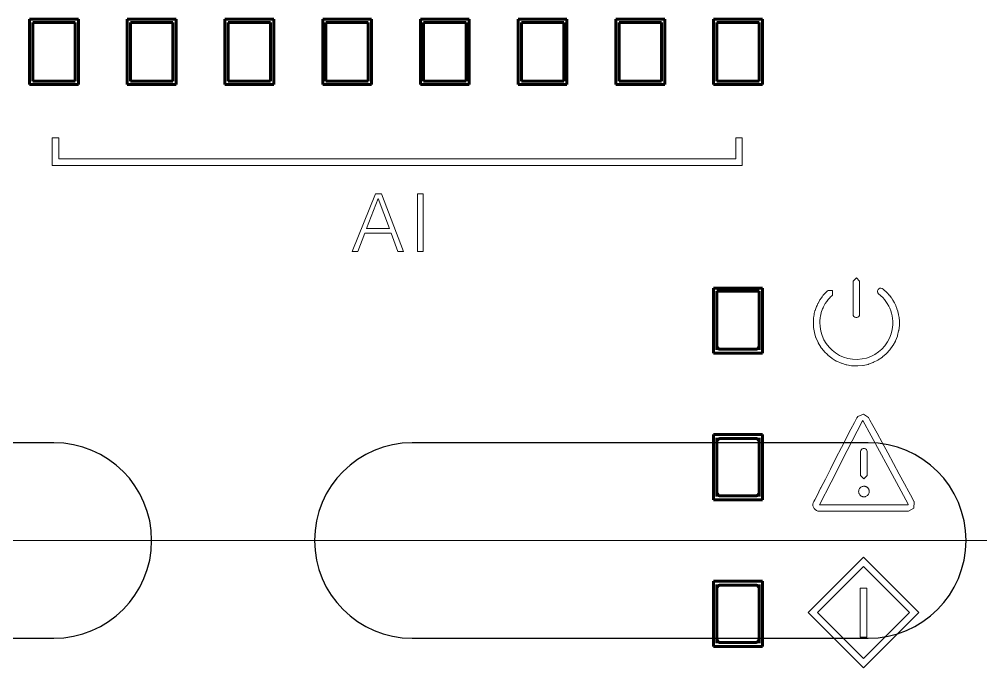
# Model space of a CAD drawing. Header units: millimetres. Extents: x 0 to 53000, y -591 to 24400.
# Drawn here: x 24698.05 to 24727.57, y 2738.59 to 2758.5 of the extents above; entities that cross this region are included whole.
import ezdxf
from ezdxf.enums import TextEntityAlignment as Align

# ---------------------------------------------------------------- set-up
doc = ezdxf.new("R2010")
doc.units = ezdxf.units.MM
doc.linetypes.add('K5LT_BASIC', pattern=[0])
doc.linetypes.add('K5LT_THIN', pattern=[0])
doc.layers.add('Основная', color=7, linetype='Continuous', lineweight=30)
doc.layers.add('Привязки', color=2, linetype='Continuous', lineweight=0, plot=False, transparency=0.8)
doc.styles.add('текст', font='isocpeui.ttf')

# ---------------------------------------------------------------- blocks, each defined once
blk = doc.blocks.new('Программируемое реле ПР102')
at = {"layer": 'Основная', "linetype": 'K5LT_BASIC', "lineweight": 60}
for p, q in [((72.75, 16), (71.25, 16)), ((71.25, 16), (71.25, 14)), ((72.75, 14), (72.75, 16)), ((75.75, 16), (74.25, 16)), ((74.25, 16), (74.25, 14)), ((75.75, 14), (75.75, 16)), ((78.75, 16), (77.25, 16)), ((77.25, 16), (77.25, 14)), ((78.75, 14), (78.75, 16)), ((80.25, 16), (80.25, 14)), ((81.75, 16), (80.25, 16)), ((81.75, 14), (81.75, 16)), ((83.25, 16), (83.25, 14)), ((84.75, 16), (83.25, 16)), ((84.75, 14), (84.75, 16)), ((87.75, 16), (86.25, 16)), ((86.25, 16), (86.25, 14)), ((87.75, 14), (87.75, 16)), ((89.25, 16), (89.25, 14)), ((90.75, 16), (89.25, 16)), ((90.75, 14), (90.75, 16)), ((93.75, 16), (92.25, 16)), ((92.25, 16), (92.25, 14)), ((93.75, 14), (93.75, 16)), ((71.35, 15.9), (71.35, 14.1)), ((72.65, 15.9), (71.35, 15.9)), ((72.65, 14.1), (72.65, 15.9)), ((75.65, 15.9), (74.35, 15.9)), ((74.35, 15.9), (74.35, 14.1)), ((75.65, 14.1), (75.65, 15.9)), ((77.35, 15.9), (77.35, 14.1)), ((78.65, 15.9), (77.35, 15.9)), ((78.65, 14.1), (78.65, 15.9)), ((81.65, 15.9), (80.35, 15.9)), ((80.35, 15.9), (80.35, 14.1)), ((81.65, 14.1), (81.65, 15.9)), ((83.35, 15.9), (83.35, 14.1)), ((84.65, 15.9), (83.35, 15.9)), ((84.65, 14.1), (84.65, 15.9)), ((87.65, 15.9), (86.35, 15.9)), ((86.35, 15.9), (86.35, 14.1)), ((87.65, 14.1), (87.65, 15.9)), ((90.65, 15.9), (89.35, 15.9)), ((89.35, 15.9), (89.35, 14.1)), ((90.65, 14.1), (90.65, 15.9)), ((92.35, 15.9), (92.35, 14.1)), ((93.65, 15.9), (92.35, 15.9)), ((93.65, 14.1), (93.65, 15.9)), ((71.25, 14), (72.75, 14)), ((71.35, 14.1), (72.65, 14.1)), ((74.25, 14), (75.75, 14)), ((74.35, 14.1), (75.65, 14.1)), ((77.25, 14), (78.75, 14)), ((77.35, 14.1), (78.65, 14.1)), ((80.25, 14), (81.75, 14)), ((80.35, 14.1), (81.65, 14.1)), ((83.25, 14), (84.75, 14)), ((83.35, 14.1), (84.65, 14.1)), ((86.25, 14), (87.75, 14)), ((86.35, 14.1), (87.65, 14.1)), ((89.25, 14), (90.75, 14)), ((89.35, 14.1), (90.65, 14.1)), ((92.25, 14), (93.75, 14)), ((92.35, 14.1), (93.65, 14.1)), ((92.25, 7.75), (92.25, 5.75)), ((93.75, 7.75), (92.25, 7.75)), ((93.75, 5.75), (93.75, 7.75)), ((93.65, 7.65), (92.35, 7.65)), ((92.35, 7.65), (92.35, 5.85)), ((93.65, 5.85), (93.65, 7.65)), ((92.25, 5.75), (93.75, 5.75)), ((93.558, 5.871), (92.442, 5.871)), ((93.75, 3.25), (92.25, 3.25)), ((92.25, 3.25), (92.25, 1.25)), ((93.75, 1.25), (93.75, 3.25)), ((92.35, 3.15), (92.35, 1.35)), ((92.442, 3.128), (93.558, 3.128)), ((93.65, 1.35), (93.65, 3.15)), ((92.25, 1.25), (93.75, 1.25)), ((93.558, 1.371), (92.442, 1.371)), ((93.75, -1.25), (92.25, -1.25)), ((92.25, -1.25), (92.25, -3.25)), ((92.35, -1.35), (92.35, -3.15)), ((92.442, -1.372), (93.558, -1.372)), ((93.65, -3.15), (93.65, -1.35)), ((93.75, -3.25), (93.75, -1.25)), ((93.558, -3.129), (92.442, -3.129)), ((92.25, -3.25), (93.75, -3.25))]:
    blk.add_line(p, q, dxfattribs=at)
at = {"layer": 'Основная', "linetype": 'K5LT_THIN', "lineweight": 18}
for p, q in [((72.148, 12.362), (71.948, 12.362)), ((71.948, 12.362), (71.948, 11.512)), ((72.148, 11.712), (72.148, 12.362)), ((93.13, 12.362), (92.93, 12.362)), ((92.93, 12.362), (92.93, 11.712)), ((93.13, 11.512), (93.13, 12.362)), ((92.93, 11.712), (72.148, 11.712)), ((71.948, 11.512), (93.13, 11.512)), ((81.867, 10.642), (81.16, 8.869)), ((82.057, 10.642), (81.867, 10.642)), ((82.729, 8.869), (82.057, 10.642)), ((83.335, 10.642), (83.162, 10.642)), ((83.162, 10.642), (83.162, 8.869)), ((83.335, 8.869), (83.335, 10.642)), ((81.954, 10.496), (81.591, 9.576)), ((82.298, 9.576), (81.954, 10.496)), ((81.591, 9.576), (82.298, 9.576)), ((81.333, 8.869), (81.54, 9.429)), ((81.54, 9.429), (82.35, 9.429)), ((82.35, 9.429), (82.557, 8.869)), ((81.16, 8.869), (81.333, 8.869)), ((82.557, 8.869), (82.729, 8.869)), ((83.162, 8.869), (83.335, 8.869)), ((96.633, 8.064), (96.533, 7.964)), ((96.733, 7.964), (96.633, 8.064)), ((95.763, 7.675), (95.736, 7.648)), ((95.904, 7.675), (95.763, 7.675)), ((95.904, 7.534), (95.904, 7.675)), ((96.533, 7.964), (96.533, 6.939)), ((96.733, 6.939), (96.733, 7.964)), ((97.299, 7.699), (97.286, 7.666)), ((97.323, 7.724), (97.299, 7.699)), ((97.354, 7.74), (97.323, 7.724)), ((97.388, 7.744), (97.354, 7.74)), ((97.422, 7.737), (97.388, 7.744)), ((97.451, 7.718), (97.422, 7.737)), ((97.581, 7.598), (97.451, 7.718)), ((95.512, 7.383), (95.509, 7.378)), ((95.561, 7.451), (95.512, 7.383)), ((95.58, 7.48), (95.561, 7.451)), ((95.581, 7.481), (95.58, 7.48)), ((95.582, 7.483), (95.581, 7.481)), ((95.607, 7.518), (95.582, 7.483)), ((95.612, 7.524), (95.607, 7.518)), ((95.618, 7.53), (95.612, 7.524)), ((95.644, 7.557), (95.618, 7.53)), ((95.667, 7.583), (95.644, 7.557)), ((95.67, 7.587), (95.667, 7.583)), ((95.673, 7.59), (95.67, 7.587)), ((95.703, 7.62), (95.673, 7.59)), ((95.706, 7.623), (95.703, 7.62)), ((95.709, 7.626), (95.706, 7.623)), ((95.736, 7.648), (95.709, 7.626)), ((95.746, 7.368), (95.765, 7.395)), ((95.765, 7.395), (95.789, 7.419)), ((95.789, 7.419), (95.792, 7.422)), ((95.792, 7.422), (95.795, 7.425)), ((95.795, 7.425), (95.817, 7.452)), ((95.817, 7.452), (95.841, 7.476)), ((95.841, 7.476), (95.867, 7.498)), ((95.867, 7.498), (95.871, 7.501)), ((95.871, 7.501), (95.874, 7.504)), ((95.874, 7.504), (95.904, 7.534)), ((97.286, 7.666), (97.284, 7.632)), ((97.284, 7.632), (97.294, 7.599)), ((97.294, 7.599), (97.316, 7.571)), ((97.316, 7.571), (97.442, 7.454)), ((97.442, 7.454), (97.492, 7.4)), ((97.492, 7.4), (97.542, 7.336)), ((97.584, 7.595), (97.581, 7.598)), ((97.587, 7.592), (97.584, 7.595)), ((97.642, 7.532), (97.587, 7.592)), ((97.645, 7.529), (97.642, 7.532)), ((97.647, 7.526), (97.645, 7.529)), ((97.702, 7.456), (97.647, 7.526)), ((97.705, 7.452), (97.702, 7.456)), ((97.707, 7.449), (97.705, 7.452)), ((97.752, 7.379), (97.707, 7.449)), ((95.41, 7.18), (95.365, 7.06)), ((95.411, 7.182), (95.41, 7.18)), ((95.426, 7.217), (95.411, 7.184)), ((95.411, 7.184), (95.411, 7.182)), ((95.44, 7.255), (95.426, 7.217)), ((95.443, 7.262), (95.44, 7.255)), ((95.447, 7.269), (95.443, 7.262)), ((95.507, 7.374), (95.447, 7.269)), ((95.509, 7.378), (95.507, 7.374)), ((95.554, 6.995), (95.596, 7.107)), ((95.596, 7.107), (95.61, 7.14)), ((95.61, 7.14), (95.611, 7.142)), ((95.611, 7.142), (95.612, 7.144)), ((95.612, 7.144), (95.624, 7.177)), ((95.624, 7.177), (95.678, 7.27)), ((95.678, 7.27), (95.725, 7.336)), ((95.725, 7.336), (95.726, 7.338)), ((95.726, 7.338), (95.727, 7.339)), ((95.727, 7.339), (95.746, 7.368)), ((97.542, 7.336), (97.583, 7.273)), ((97.583, 7.273), (97.626, 7.196)), ((97.626, 7.196), (97.662, 7.129)), ((97.662, 7.129), (97.688, 7.053)), ((97.754, 7.376), (97.752, 7.379)), ((97.756, 7.374), (97.754, 7.376)), ((97.801, 7.294), (97.756, 7.374)), ((97.801, 7.293), (97.801, 7.294)), ((97.802, 7.292), (97.801, 7.293)), ((97.842, 7.217), (97.802, 7.292)), ((97.845, 7.21), (97.842, 7.217)), ((97.848, 7.203), (97.845, 7.21)), ((97.878, 7.118), (97.848, 7.203)), ((97.878, 7.116), (97.878, 7.118)), ((97.879, 7.114), (97.878, 7.116)), ((97.904, 7.034), (97.879, 7.114)), ((95.319, 6.831), (95.314, 6.786)), ((95.324, 6.872), (95.319, 6.832)), ((95.319, 6.832), (95.319, 6.831)), ((95.319, 6.831), (95.319, 6.831)), ((95.325, 6.877), (95.324, 6.872)), ((95.326, 6.881), (95.325, 6.877)), ((95.335, 6.922), (95.326, 6.881)), ((95.339, 6.957), (95.335, 6.922)), ((95.34, 6.963), (95.339, 6.957)), ((95.341, 6.969), (95.34, 6.963)), ((95.361, 7.049), (95.341, 6.969)), ((95.363, 7.054), (95.361, 7.049)), ((95.365, 7.06), (95.363, 7.054)), ((95.513, 6.769), (95.518, 6.808)), ((95.518, 6.808), (95.522, 6.842)), ((95.522, 6.842), (95.531, 6.883)), ((95.531, 6.883), (95.532, 6.887)), ((95.532, 6.887), (95.533, 6.892)), ((95.533, 6.892), (95.537, 6.926)), ((95.537, 6.926), (95.554, 6.995)), ((96.533, 6.939), (96.539, 6.905)), ((96.539, 6.905), (96.557, 6.875)), ((96.557, 6.875), (96.583, 6.853)), ((96.583, 6.853), (96.616, 6.841)), ((96.616, 6.841), (96.651, 6.841)), ((96.651, 6.841), (96.683, 6.853)), ((96.683, 6.853), (96.71, 6.875)), ((96.71, 6.875), (96.727, 6.905)), ((96.727, 6.905), (96.733, 6.939)), ((97.688, 7.053), (97.712, 6.979)), ((97.712, 6.979), (97.73, 6.895)), ((97.73, 6.895), (97.744, 6.811)), ((97.744, 6.811), (97.753, 6.729)), ((97.905, 7.03), (97.904, 7.034)), ((97.906, 7.026), (97.905, 7.03)), ((97.926, 6.936), (97.906, 7.026)), ((97.927, 6.934), (97.926, 6.936)), ((97.927, 6.931), (97.927, 6.934)), ((97.942, 6.841), (97.927, 6.931)), ((97.942, 6.838), (97.942, 6.841)), ((97.943, 6.836), (97.942, 6.838)), ((97.953, 6.746), (97.943, 6.836)), ((95.314, 6.78), (95.313, 6.774)), ((95.313, 6.774), (95.313, 6.689)), ((95.313, 6.689), (95.313, 6.688)), ((95.313, 6.688), (95.313, 6.686)), ((95.313, 6.686), (95.318, 6.551)), ((95.314, 6.786), (95.314, 6.78)), ((95.318, 6.551), (95.319, 6.545)), ((95.319, 6.545), (95.32, 6.539)), ((95.32, 6.539), (95.345, 6.384)), ((95.513, 6.691), (95.513, 6.769)), ((95.518, 6.564), (95.513, 6.691)), ((95.541, 6.422), (95.518, 6.564)), ((97.753, 6.621), (97.735, 6.477)), ((97.753, 6.729), (97.753, 6.621)), ((97.933, 6.447), (97.953, 6.602)), ((97.953, 6.74), (97.953, 6.746)), ((97.953, 6.734), (97.953, 6.74)), ((97.953, 6.614), (97.953, 6.734)), ((97.953, 6.608), (97.953, 6.614)), ((97.953, 6.602), (97.953, 6.608)), ((95.345, 6.384), (95.346, 6.377)), ((95.346, 6.377), (95.348, 6.37)), ((95.348, 6.37), (95.393, 6.225)), ((95.393, 6.225), (95.395, 6.22)), ((95.395, 6.22), (95.396, 6.215)), ((95.396, 6.215), (95.456, 6.075)), ((95.582, 6.289), (95.541, 6.422)), ((95.638, 6.16), (95.582, 6.289)), ((97.652, 6.212), (97.588, 6.093)), ((97.703, 6.339), (97.652, 6.212)), ((97.735, 6.477), (97.703, 6.339)), ((97.836, 6.133), (97.891, 6.273)), ((97.891, 6.273), (97.894, 6.28)), ((97.894, 6.28), (97.896, 6.287)), ((97.896, 6.287), (97.931, 6.437)), ((97.931, 6.437), (97.932, 6.442)), ((97.932, 6.442), (97.933, 6.447)), ((95.456, 6.075), (95.459, 6.069)), ((95.459, 6.069), (95.463, 6.063)), ((95.463, 6.063), (95.538, 5.938)), ((95.538, 5.938), (95.541, 5.933)), ((95.541, 5.933), (95.545, 5.927)), ((95.545, 5.927), (95.64, 5.807)), ((95.706, 6.046), (95.638, 6.16)), ((95.793, 5.936), (95.706, 6.046)), ((95.89, 5.839), (95.793, 5.936)), ((97.506, 5.978), (97.413, 5.876)), ((97.588, 6.093), (97.506, 5.978)), ((97.665, 5.856), (97.755, 5.981)), ((97.755, 5.981), (97.758, 5.986)), ((97.758, 5.986), (97.761, 5.992)), ((97.761, 5.992), (97.831, 6.122)), ((97.831, 6.122), (97.834, 6.127)), ((97.834, 6.127), (97.836, 6.133)), ((95.64, 5.807), (95.644, 5.803)), ((95.644, 5.803), (95.648, 5.799)), ((95.648, 5.799), (95.753, 5.694)), ((95.753, 5.694), (95.757, 5.69)), ((95.757, 5.69), (95.762, 5.686)), ((95.762, 5.686), (95.877, 5.596)), ((95.996, 5.757), (95.89, 5.839)), ((96.115, 5.683), (95.996, 5.757)), ((96.243, 5.628), (96.115, 5.683)), ((96.376, 5.587), (96.243, 5.628)), ((97.073, 5.651), (96.945, 5.601)), ((97.198, 5.711), (97.073, 5.651)), ((97.312, 5.789), (97.198, 5.711)), ((97.305, 5.542), (97.43, 5.627)), ((97.413, 5.876), (97.312, 5.789)), ((97.43, 5.627), (97.434, 5.63)), ((97.434, 5.63), (97.439, 5.634)), ((97.439, 5.634), (97.549, 5.729)), ((97.549, 5.729), (97.553, 5.733)), ((97.553, 5.733), (97.557, 5.737)), ((97.557, 5.737), (97.657, 5.847)), ((97.657, 5.847), (97.661, 5.852)), ((97.661, 5.852), (97.665, 5.856)), ((95.877, 5.596), (95.881, 5.592)), ((95.881, 5.592), (95.886, 5.589)), ((95.886, 5.589), (96.016, 5.509)), ((96.016, 5.509), (96.022, 5.506)), ((96.022, 5.506), (96.029, 5.503)), ((96.029, 5.503), (96.169, 5.443)), ((96.169, 5.443), (96.174, 5.441)), ((96.174, 5.441), (96.179, 5.439)), ((96.179, 5.439), (96.324, 5.394)), ((96.324, 5.394), (96.33, 5.392)), ((96.33, 5.392), (96.337, 5.391)), ((96.337, 5.391), (96.487, 5.366)), ((96.513, 5.564), (96.376, 5.587)), ((96.487, 5.366), (96.494, 5.365)), ((96.494, 5.365), (96.5, 5.365)), ((96.5, 5.365), (96.66, 5.36)), ((96.66, 5.56), (96.513, 5.564)), ((96.809, 5.574), (96.66, 5.56)), ((96.66, 5.36), (96.666, 5.36)), ((96.666, 5.36), (96.673, 5.36)), ((96.673, 5.36), (96.833, 5.375)), ((96.945, 5.601), (96.809, 5.574)), ((96.833, 5.375), (96.838, 5.376)), ((96.838, 5.376), (96.843, 5.376)), ((96.843, 5.376), (96.993, 5.406)), ((96.993, 5.406), (97.002, 5.409)), ((97.002, 5.409), (97.01, 5.411)), ((97.01, 5.411), (97.15, 5.466)), ((97.15, 5.466), (97.153, 5.468)), ((97.153, 5.468), (97.157, 5.469)), ((97.157, 5.469), (97.292, 5.534)), ((97.292, 5.534), (97.298, 5.538)), ((97.298, 5.538), (97.305, 5.542)), ((96.677, 3.803), (96.852, 3.878)), ((96.852, 3.878), (97.01, 3.773)), ((96.353, 2.757), (96.814, 3.654)), ((96.466, 3.415), (96.571, 3.62)), ((96.571, 3.621), (96.636, 3.746)), ((96.571, 3.62), (96.571, 3.621)), ((96.636, 3.746), (96.646, 3.763)), ((96.646, 3.763), (96.657, 3.778)), ((96.657, 3.778), (96.677, 3.803)), ((96.814, 3.654), (96.832, 3.68)), ((96.832, 3.68), (97.597, 2.266)), ((97.01, 3.773), (97.05, 3.698)), ((97.05, 3.698), (97.05, 3.697)), ((97.05, 3.697), (97.05, 3.697)), ((97.05, 3.697), (97.14, 3.529)), ((96.331, 3.156), (96.466, 3.415)), ((97.14, 3.529), (97.269, 3.295)), ((97.269, 3.295), (97.269, 3.294)), ((97.269, 3.294), (97.424, 3.009)), ((96.176, 2.85), (96.33, 3.154)), ((96.33, 3.154), (96.331, 3.155)), ((96.331, 3.155), (96.331, 3.156)), ((97.424, 3.009), (97.425, 3.008)), ((97.425, 3.008), (97.425, 3.007)), ((97.425, 3.007), (97.594, 2.689)), ((95.857, 1.792), (96.353, 2.757)), ((96.006, 2.526), (96.176, 2.85)), ((96.77, 2.763), (96.764, 2.728)), ((96.764, 2.728), (96.764, 1.993)), ((96.787, 2.793), (96.77, 2.763)), ((96.814, 2.815), (96.787, 2.793)), ((96.846, 2.827), (96.814, 2.815)), ((96.881, 2.827), (96.846, 2.827)), ((96.914, 2.815), (96.881, 2.827)), ((96.94, 2.793), (96.914, 2.815)), ((96.958, 2.763), (96.94, 2.793)), ((96.964, 2.728), (96.958, 2.763)), ((96.964, 1.993), (96.964, 2.728)), ((97.594, 2.689), (97.774, 2.365)), ((95.84, 2.194), (96.005, 2.523)), ((96.005, 2.523), (96.006, 2.525)), ((96.006, 2.525), (96.006, 2.526)), ((97.774, 2.365), (97.774, 2.364)), ((97.774, 2.364), (97.775, 2.363)), ((97.775, 2.363), (97.95, 2.039)), ((95.681, 1.886), (95.84, 2.194)), ((97.597, 2.266), (97.932, 1.648)), ((95.5, 1.096), (95.857, 1.792)), ((95.537, 1.612), (95.681, 1.886)), ((96.764, 1.993), (96.864, 1.893)), ((96.864, 1.893), (96.964, 1.993)), ((97.95, 2.039), (98.109, 1.744)), ((95.425, 1.383), (95.534, 1.606)), ((95.534, 1.606), (95.535, 1.609)), ((95.535, 1.609), (95.537, 1.612)), ((96.703, 1.498), (96.704, 1.519)), ((96.705, 1.477), (96.703, 1.498)), ((96.704, 1.519), (96.707, 1.54)), ((96.709, 1.457), (96.705, 1.477)), ((96.707, 1.54), (96.713, 1.559)), ((96.713, 1.559), (96.721, 1.577)), ((96.721, 1.577), (96.732, 1.594)), ((96.732, 1.594), (96.744, 1.61)), ((96.744, 1.61), (96.758, 1.624)), ((96.758, 1.624), (96.774, 1.636)), ((96.774, 1.636), (96.791, 1.646)), ((96.791, 1.646), (96.809, 1.655)), ((96.809, 1.655), (96.828, 1.66)), ((96.828, 1.66), (96.849, 1.664)), ((96.849, 1.664), (96.868, 1.665)), ((96.868, 1.665), (96.878, 1.664)), ((96.878, 1.664), (96.889, 1.663)), ((96.889, 1.663), (96.899, 1.661)), ((96.899, 1.661), (96.909, 1.659)), ((96.909, 1.659), (96.918, 1.656)), ((96.918, 1.656), (96.928, 1.652)), ((96.928, 1.652), (96.937, 1.648)), ((96.937, 1.648), (96.946, 1.644)), ((96.946, 1.644), (96.954, 1.638)), ((96.954, 1.638), (96.962, 1.633)), ((96.962, 1.633), (96.97, 1.627)), ((96.97, 1.627), (96.977, 1.62)), ((96.977, 1.62), (96.984, 1.613)), ((96.984, 1.613), (96.991, 1.605)), ((96.991, 1.605), (96.997, 1.598)), ((96.997, 1.598), (97.003, 1.589)), ((97.003, 1.589), (97.008, 1.581)), ((97.008, 1.581), (97.012, 1.572)), ((97.012, 1.572), (97.016, 1.563)), ((97.016, 1.563), (97.02, 1.553)), ((97.02, 1.553), (97.023, 1.544)), ((97.023, 1.544), (97.025, 1.534)), ((97.026, 1.481), (97.023, 1.461)), ((97.025, 1.534), (97.026, 1.523)), ((97.026, 1.523), (97.027, 1.513)), ((97.028, 1.502), (97.026, 1.481)), ((97.027, 1.513), (97.028, 1.502)), ((97.932, 1.648), (98.224, 1.11)), ((98.109, 1.744), (98.11, 1.744)), ((98.11, 1.744), (98.11, 1.743)), ((98.11, 1.743), (98.245, 1.493)), ((98.245, 1.493), (98.345, 1.309)), ((95.308, 1.159), (95.327, 1.201)), ((95.327, 1.201), (95.354, 1.246)), ((95.354, 1.246), (95.425, 1.383)), ((96.716, 1.438), (96.709, 1.457)), ((96.725, 1.42), (96.716, 1.438)), ((96.736, 1.404), (96.725, 1.42)), ((96.749, 1.389), (96.736, 1.404)), ((96.764, 1.376), (96.749, 1.389)), ((96.78, 1.364), (96.764, 1.376)), ((96.798, 1.355), (96.78, 1.364)), ((96.817, 1.348), (96.798, 1.355)), ((96.836, 1.343), (96.817, 1.348)), ((96.857, 1.34), (96.836, 1.343)), ((96.878, 1.341), (96.857, 1.34)), ((96.899, 1.343), (96.878, 1.341)), ((96.918, 1.349), (96.899, 1.343)), ((96.937, 1.357), (96.918, 1.349)), ((96.954, 1.366), (96.937, 1.357)), ((96.97, 1.378), (96.954, 1.366)), ((96.984, 1.392), (96.97, 1.378)), ((96.997, 1.407), (96.984, 1.392)), ((97.008, 1.424), (96.997, 1.407)), ((97.016, 1.442), (97.008, 1.424)), ((97.023, 1.461), (97.016, 1.442)), ((98.345, 1.309), (98.345, 1.307)), ((98.345, 1.307), (98.346, 1.306)), ((98.346, 1.306), (98.401, 1.201)), ((98.408, 1.188), (98.399, 0.993)), ((98.401, 1.201), (98.402, 1.2)), ((98.402, 1.2), (98.403, 1.198)), ((98.403, 1.198), (98.408, 1.188)), ((95.299, 1.113), (95.308, 1.159)), ((95.301, 1.066), (95.299, 1.113)), ((95.314, 1.021), (95.301, 1.066)), ((95.337, 0.98), (95.314, 1.021)), ((95.369, 0.946), (95.337, 0.98)), ((95.408, 0.92), (95.369, 0.946)), ((95.452, 0.904), (95.408, 0.92)), ((95.499, 0.898), (95.452, 0.904)), ((98.229, 0.898), (95.499, 0.898)), ((98.227, 1.096), (95.5, 1.096)), ((98.224, 1.11), (98.227, 1.096)), ((98.399, 0.993), (98.229, 0.898)), ((95.156, -2.21), (96.853, -0.513)), ((96.853, -0.513), (98.55, -2.21)), ((95.439, -2.21), (96.853, -0.796)), ((96.853, -0.796), (98.268, -2.21)), ((96.753, -1.463), (96.953, -1.463)), ((96.753, -2.963), (96.753, -1.463)), ((96.953, -1.463), (96.953, -2.963)), ((96.853, -3.907), (95.156, -2.21)), ((96.853, -3.624), (95.439, -2.21)), ((98.268, -2.21), (96.853, -3.624)), ((98.55, -2.21), (96.853, -3.907)), ((96.953, -2.963), (96.753, -2.963))]:
    blk.add_line(p, q, dxfattribs=at)
at = {"layer": 'Основная', "linetype": 'K5LT_BASIC', "lineweight": 60}
for points in [[(92.372, 5.941), (92.372, 5.933), (92.373, 5.926), (92.376, 5.918), (92.378, 5.911), (92.382, 5.904), (92.387, 5.898), (92.392, 5.892), (92.398, 5.886), (92.405, 5.882), (92.411, 5.878), (92.419, 5.875), (92.426, 5.873), (92.431, 5.872), (92.437, 5.871), (92.442, 5.871)], [(93.558, 5.871), (93.566, 5.871), (93.574, 5.873), (93.581, 5.875), (93.589, 5.878), (93.596, 5.882), (93.602, 5.887), (93.608, 5.892), (93.613, 5.898), (93.618, 5.904), (93.622, 5.911), (93.625, 5.918), (93.626, 5.926), (93.628, 5.931), (93.628, 5.936), (93.628, 5.941)], [(92.442, 3.128), (92.434, 3.128), (92.426, 3.126), (92.419, 3.124), (92.411, 3.121), (92.404, 3.117), (92.398, 3.112), (92.392, 3.108), (92.387, 3.102), (92.382, 3.095), (92.378, 3.088), (92.375, 3.081), (92.374, 3.073), (92.372, 3.068), (92.372, 3.063), (92.372, 3.058)], [(93.628, 3.058), (93.628, 3.066), (93.627, 3.074), (93.624, 3.081), (93.622, 3.088), (93.618, 3.095), (93.613, 3.102), (93.608, 3.108), (93.602, 3.113), (93.595, 3.117), (93.589, 3.121), (93.581, 3.124), (93.574, 3.126), (93.569, 3.127), (93.563, 3.128), (93.558, 3.128)], [(92.372, 1.441), (92.372, 1.433), (92.373, 1.426), (92.376, 1.418), (92.378, 1.411), (92.382, 1.404), (92.387, 1.398), (92.392, 1.392), (92.398, 1.386), (92.405, 1.382), (92.411, 1.378), (92.419, 1.375), (92.426, 1.373), (92.431, 1.372), (92.437, 1.371), (92.442, 1.371)], [(93.558, 1.371), (93.566, 1.371), (93.574, 1.373), (93.581, 1.375), (93.589, 1.378), (93.596, 1.382), (93.602, 1.387), (93.608, 1.392), (93.613, 1.398), (93.618, 1.404), (93.622, 1.411), (93.625, 1.418), (93.626, 1.426), (93.628, 1.431), (93.628, 1.436), (93.628, 1.441)], [(92.442, -1.372), (92.434, -1.372), (92.426, -1.374), (92.419, -1.376), (92.411, -1.379), (92.404, -1.383), (92.398, -1.388), (92.392, -1.392), (92.387, -1.398), (92.382, -1.405), (92.378, -1.412), (92.375, -1.419), (92.374, -1.427), (92.372, -1.432), (92.372, -1.437), (92.372, -1.442)], [(93.628, -1.442), (93.628, -1.434), (93.627, -1.426), (93.624, -1.419), (93.622, -1.412), (93.618, -1.405), (93.613, -1.398), (93.608, -1.392), (93.602, -1.387), (93.595, -1.383), (93.589, -1.379), (93.581, -1.376), (93.574, -1.374), (93.569, -1.373), (93.563, -1.372), (93.558, -1.372)], [(92.372, -3.059), (92.372, -3.067), (92.373, -3.074), (92.376, -3.082), (92.378, -3.089), (92.382, -3.096), (92.387, -3.102), (92.392, -3.108), (92.398, -3.114), (92.405, -3.118), (92.411, -3.122), (92.419, -3.125), (92.426, -3.127), (92.431, -3.128), (92.437, -3.129), (92.442, -3.129)], [(93.558, -3.129), (93.566, -3.129), (93.574, -3.127), (93.581, -3.125), (93.589, -3.122), (93.596, -3.118), (93.602, -3.113), (93.608, -3.108), (93.613, -3.102), (93.618, -3.096), (93.622, -3.089), (93.625, -3.082), (93.626, -3.074), (93.628, -3.069), (93.628, -3.064), (93.628, -3.059)]]:
    blk.add_open_spline(points, degree=3, knots=[0, 0, 0, 0, 0.0000234717, 0.0000234717, 0.0000234717, 0.0000469418, 0.0000469418, 0.0000469418, 0.0000704031, 0.0000704031, 0.0000704031, 0.0000938617, 0.0000938617, 0.0000938617, 0.0001091673, 0.0001091673, 0.0001091673, 0.0001091673], dxfattribs=at)
at = {"layer": 'Основная', "style": 'текст'}
blk.add_attdef('№', text='', height=40, dxfattribs=at).set_placement((57, -88), align=Align.MIDDLE_CENTER)

msp = doc.modelspace()

# ---------------------------------------------------------------- linework, layer by layer
at = {"layer": 'Основная'}
for p, q in [((24699.11543, 2745.5), (24692.11543, 2745.5)), ((24717.11543, 2745.50001), (24710.11543, 2745.50001)), ((24724.11543, 2745.5), (24717.11543, 2745.5)), ((24702.11543, 2742.5), (24702.11543, 2742.5)), ((24727.11543, 2742.5), (24727.11543, 2742.5)), ((24692.11543, 2739.5), (24699.11543, 2739.5)), ((24710.11543, 2739.50001), (24717.11543, 2739.50001)), ((24717.11543, 2739.5), (24724.11543, 2739.5))]:
    msp.add_line(p, q, dxfattribs=at)
for centre, start, end in [((24699.11543, 2742.5), 0, 90), ((24710.11543, 2742.50001), 90, 180), ((24724.11543, 2742.5), 0, 90), ((24699.11543, 2742.5), 270, 0), ((24710.11543, 2742.50001), 180, 270), ((24724.11543, 2742.5), 270, 0)]:
    msp.add_arc(centre, 3, start, end, dxfattribs=at)
at = {"layer": 'Привязки'}
for p, q in [((23064.39056, 2742.5), (25356.1081, 2742.5)), ((24502.11543, 2742.5), (26793.83296, 2742.5))]:
    msp.add_line(p, q, dxfattribs=at)

# ---------------------------------------------------------------- block references
at = {"layer": 'Основная'}
msp.add_blockref('Программируемое реле ПР102', (24627.11543, 2742.5), dxfattribs=at)

doc.saveas('drawing.dxf')
